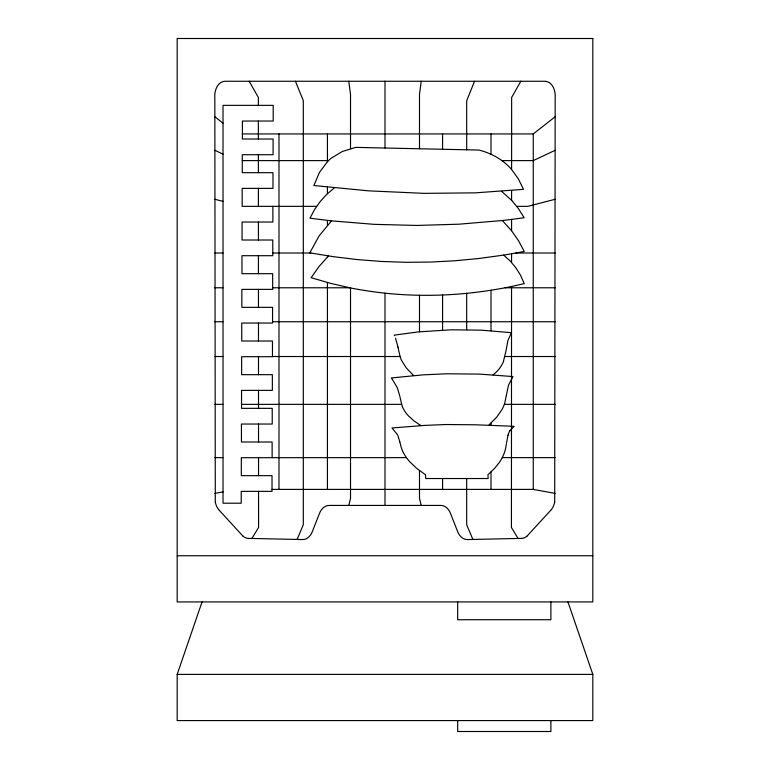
<?xml version="1.0" encoding="UTF-8"?>
<svg xmlns="http://www.w3.org/2000/svg" width="770" height="770" viewBox="0 0 770 770"><rect width="100%" height="100%" fill="white"/><g stroke="black" fill="none" stroke-linecap="round" stroke-linejoin="round"><path stroke-width="1.16" d="M511.598 169.467C503.205 159.679 491.414 153.269 479.027 150.063L355.73 147.378L342.313 151.488L331.042 158.331A43.515 43.515 0 0 0 328.675 160.43L328.434 160.651A45.642 45.642 0 0 0 327.519 161.556L319.425 172.451L313.881 185.522L368.561 190.845L424.212 193.357L475.523 192.847L523.513 189.343L518.316 178.794L511.598 169.467L511.646 97.444L520.838 81.254M511.675 200.383L518.441 208.622L524.11 217.756L511.578 219.421L511.578 230.759L502.31 220.528L459.132 224.185L416.945 225.446L374.201 224.349L331.533 220.865L319.127 235.87L309.8 252.83L333.622 256.718L357.598 259.606L381.689 261.473L405.954 262.3L430.305 262.07L454.627 260.799L478.873 258.508L503.686 255.101L510.231 261.04L515.813 267.681L520.568 275.314L524.235 283.63L511.55 286.488L511.424 527.508L518.104 538.451M511.559 262.454L511.569 253.782L524.245 251.444L518.537 240.731L511.655 230.865M511.588 200.287L511.598 190.498M421.228 81.254L419.486 94.373L419.486 148.764M506.159 349.821L507.931 340.446L511.386 332.698L481.231 330.157L450.95 329.81L418.466 331.899L394.25 335.133L394.471 335.653M506.054 350.581L503.455 361.38M506.535 443.039L508.017 435.175M506.391 443.982L505.64 448.236A38.587 38.587 0 0 1 502.261 457.64A42.648 42.648 0 0 1 499.46 462.308L494.667 468.256L487.949 474.724L488.18 478.526L425.695 478.526L425.473 474.724L416.705 468.391L409.881 461.894A48.645 48.645 0 0 1 406.445 457.63L406.377 457.534A36.893 36.893 0 0 1 401.208 447.437L399.89 442.124M506.352 395.376L508.527 385.173L512.974 376.559L479.383 374.105L446.533 373.787L423.038 374.865L391.324 377.954L392.219 379.196M506.323 395.568L504.774 403.057A30.194 30.194 0 0 1 504.388 404.24L504.302 404.491A34.525 34.525 0 0 1 501.992 409.573L496.756 417.109L489.152 424.809M554.708 502.136L555.17 97.819C555.796 90.61 552.369 80.638 543.591 81.254L226.409 81.254C217.631 80.638 214.204 90.61 214.83 97.819L215.292 502.136M348.791 505.428L350.514 498.392L350.514 287.942L331.033 283.456L311.119 277.72L319.184 266.305L328.492 255.967M567.952 601.928L592.823 674.395L592.823 720.576L177.177 720.576L177.177 674.395L202.048 601.928M474.551 81.254L466.678 100.726L466.697 149.794M297.105 539.443L303.322 524.736L303.322 100.726L295.449 81.254M251.896 538.451L258.576 527.508L258.556 491.366M509.952 430.651L514.148 426.301L475.388 424.79L445.724 424.52L424.501 425.406L391.969 427.995L397.32 434.472A17.7 17.7 0 0 1 397.907 435.676L399.832 441.855M334.344 187.87L326.884 194.233L320.253 201.47L314.583 209.527L309.973 218.199L331.533 220.865M550.637 510.385L527.219 535.949M493.012 374.846L494.138 373.941A32.215 32.215 0 0 0 503.57 361.428M242.396 133.941L533.244 133.941L555.17 116.761M555.17 150.285L533.244 160.612L501.934 160.612M555.17 199.266L527.825 206.35L516.757 206.35M511.55 286.488C458.67 297.451 403.547 298.51 350.514 287.942M214.83 493.397L223.021 491.905M511.569 253.782L503.686 255.101M511.578 219.421L502.521 220.499M419.486 331.793L419.486 295.247M521.348 538.384L467.736 539.558C462.693 539.876 458.968 535.487 457.457 531.107L450.7 513.879C449.199 509.557 445.57 505.235 440.604 505.428L329.396 505.428C324.43 505.235 320.801 509.557 319.3 513.879L312.543 531.107C311.032 535.487 307.307 539.876 302.264 539.558L248.652 538.384M242.281 160.612L328.472 160.612M316.643 206.35L242.175 206.35L242.175 188.381L272.984 188.381L272.984 172.682L242.281 172.682L242.281 154.712L273.09 154.712L273.09 139.014L242.396 139.014L242.396 121.044L273.196 121.044L273.196 105.355L223.021 105.355L223.021 503.214L241.212 503.214L241.212 491.366L272.022 491.366L272.022 475.668L241.318 475.668L241.318 457.698L406.454 457.63M214.83 253.022L223.021 253.022M272.772 253.022L310.839 253.022M515.862 253.022L555.17 253.022M214.83 287.778L223.021 287.778M272.667 287.778L349.705 287.778M505.11 287.778L555.17 287.778M214.83 321.735L223.021 321.735M272.561 321.735L555.17 321.735M214.83 356.52L223.021 356.52M272.455 356.52L400.082 356.52L400.747 358.483A29.529 29.529 0 0 0 401.488 360.244L406.252 367.896L413.596 375.558M504.995 356.52L555.17 356.52M214.83 404.356L223.021 404.356M241.539 404.356L401.68 404.356L402.431 406.57M504.35 404.356L555.17 404.356M214.83 457.63L223.021 457.63M502.261 457.64L555.17 457.63M272.022 489.402L533.244 489.402L555.17 493.397M177.177 555.747L592.823 555.747M177.177 674.395L592.823 674.395M214.83 199.266L223.021 201.384M214.83 150.285L223.021 154.144M420.882 425.55L413.99 420.94L408.408 415.858A30.174 30.174 0 0 1 402.344 406.599M419.486 424.713L419.486 425.637M501.616 191.335L511.559 200.258M214.83 116.761L223.021 123.181M242.781 535.949L219.363 510.385M392.382 379.418L397.349 387.82L399.851 396.261M249.162 81.254L258.354 97.444L258.364 105.355M472.896 539.443L466.678 524.736L466.678 478.526M395.549 338.261L397.897 346.721M400.082 356.52L398.119 347.828M401.68 404.356L400.034 397.128M421.209 505.428L419.486 498.392L419.486 470.586M397.975 347.087L398.08 347.636M348.772 81.254L350.514 94.373L350.514 148.581M258.364 121.044L258.373 139.014M258.383 154.712L258.393 172.682M258.402 188.381L258.412 206.35M258.422 222.039L258.431 240.009M258.45 289.376L258.46 307.346M258.47 323.044L258.479 341.014M258.489 356.703L258.499 374.672M258.508 390.371L258.518 408.341M258.528 424.039L258.537 442.009M258.537 457.698L258.547 475.668M550.887 601.928L550.887 619.715L457.678 619.715L457.678 601.928M550.887 720.576L550.887 731.5L457.678 731.5L457.678 720.576M533.244 133.941L533.244 489.402M491.01 133.941L491.01 154.298M491.01 290.232L491.01 330.744M491.01 423.125L491.01 424.886M491.01 471.952L491.01 489.402M466.678 293.332L466.678 329.714M442.567 133.941L442.567 149.274M442.567 294.987L442.567 330.099M442.567 478.526L442.567 489.402M385 81.254L385 148.013M385 293.168L385 505.428M327.433 133.941L327.433 161.652M327.433 187.129L327.433 193.703M327.433 220.412L327.433 225.225M327.433 255.804L327.433 257.026M327.433 282.503L327.433 489.402M278.99 133.941L278.99 489.402M272.878 206.35L272.878 222.039L242.069 222.039L242.069 240.009L272.772 240.009L272.772 255.707L241.963 255.707L241.963 273.677L272.667 273.677L272.667 289.376L241.857 289.376L241.857 307.346L272.561 307.346L272.561 323.044L241.751 323.044L241.751 341.014L272.455 341.014L272.455 356.703L241.645 356.703L241.645 374.672L272.349 374.672L272.349 390.371L241.539 390.371L241.539 408.341L272.233 408.341L272.233 424.039L241.434 424.039L241.434 442.009L272.128 442.009L272.128 457.698M258.431 255.707L258.431 273.677M527.2 535.93A9.279 9.279 0 0 1 521.348 538.471M554.669 502.136A17.325 17.325 0 0 1 550.685 510.433M219.315 510.433A17.325 17.325 0 0 1 215.331 502.136M248.652 538.471A9.279 9.279 0 0 1 242.8 535.93M508.046 435.185A17.498 17.498 0 0 1 509.913 430.632M592.823 38.5L177.177 38.5L177.177 601.928L592.823 601.928L592.823 38.5"/></g></svg>
